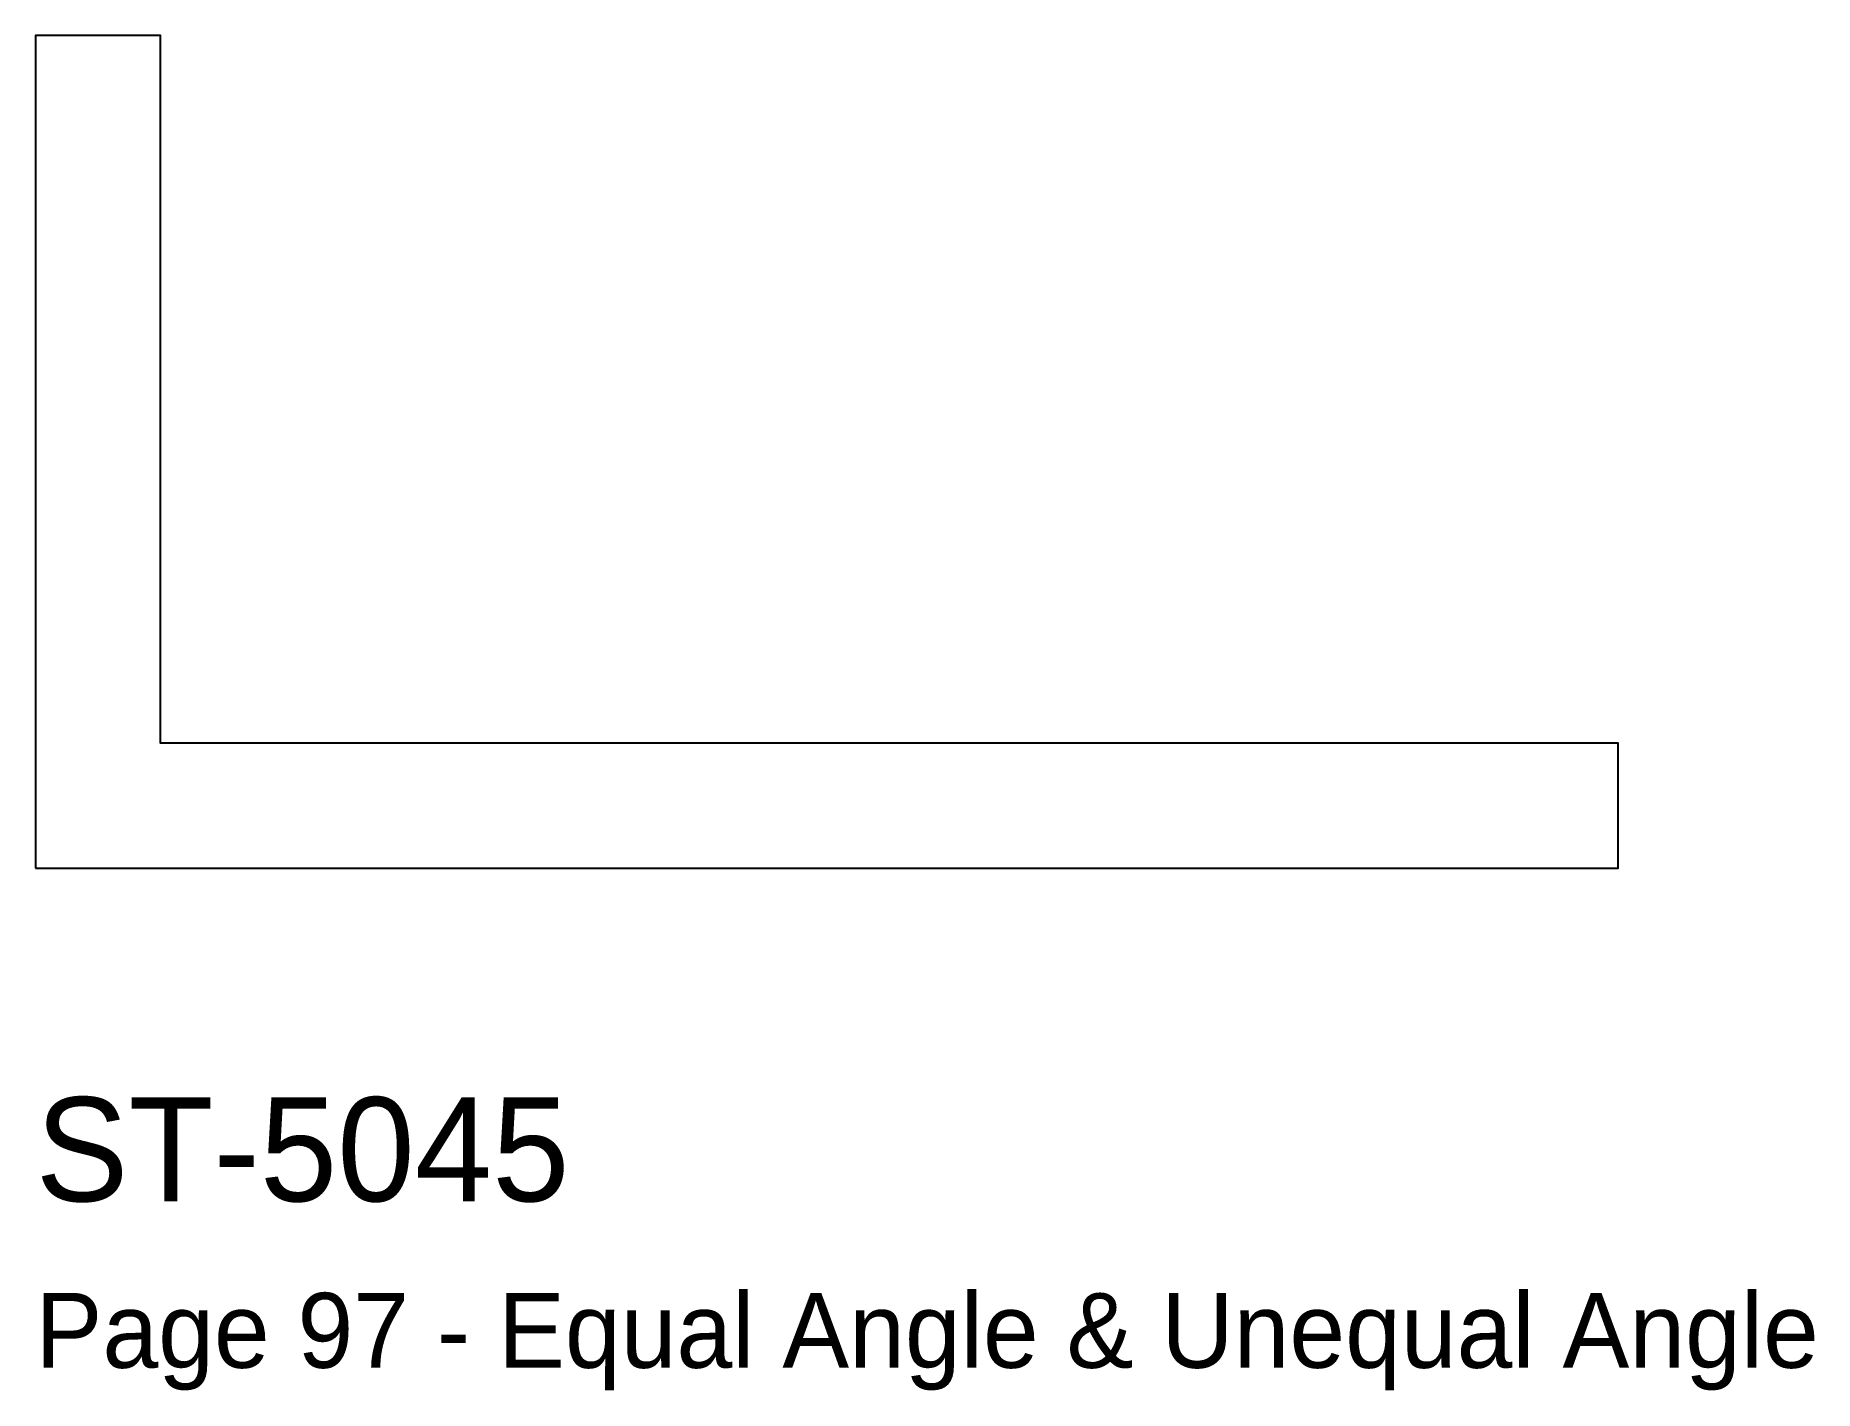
# Model space of a CAD drawing. Header units: millimetres. Extents: x 0 to 42.7, y -12.5 to 20.
import ezdxf

# ---------------------------------------------------------------- set-up
doc = ezdxf.new("R2010")
doc.units = ezdxf.units.MM
doc.layers.add('INFO', color=7, linetype='Continuous')
doc.layers.add('PROFILE', color=7, linetype='Continuous')

msp = doc.modelspace()

# ---------------------------------------------------------------- linework, layer by layer
at = {"layer": 'PROFILE'}
msp.add_lwpolyline([(0, 0), (38, 0), (38, 3), (3, 3), (3, 20), (0, 20)], close=True, dxfattribs=at)

# ---------------------------------------------------------------- texts
at = {"layer": 'INFO'}
for s, height, p in [('ST-5045', 2.5, (0, -8)), ('Page 97 - Equal Angle & Unequal Angle', 1.8, (0, -12))]:
    msp.add_text(s, height=height, dxfattribs=at).set_placement(p)

doc.saveas('drawing.dxf')
